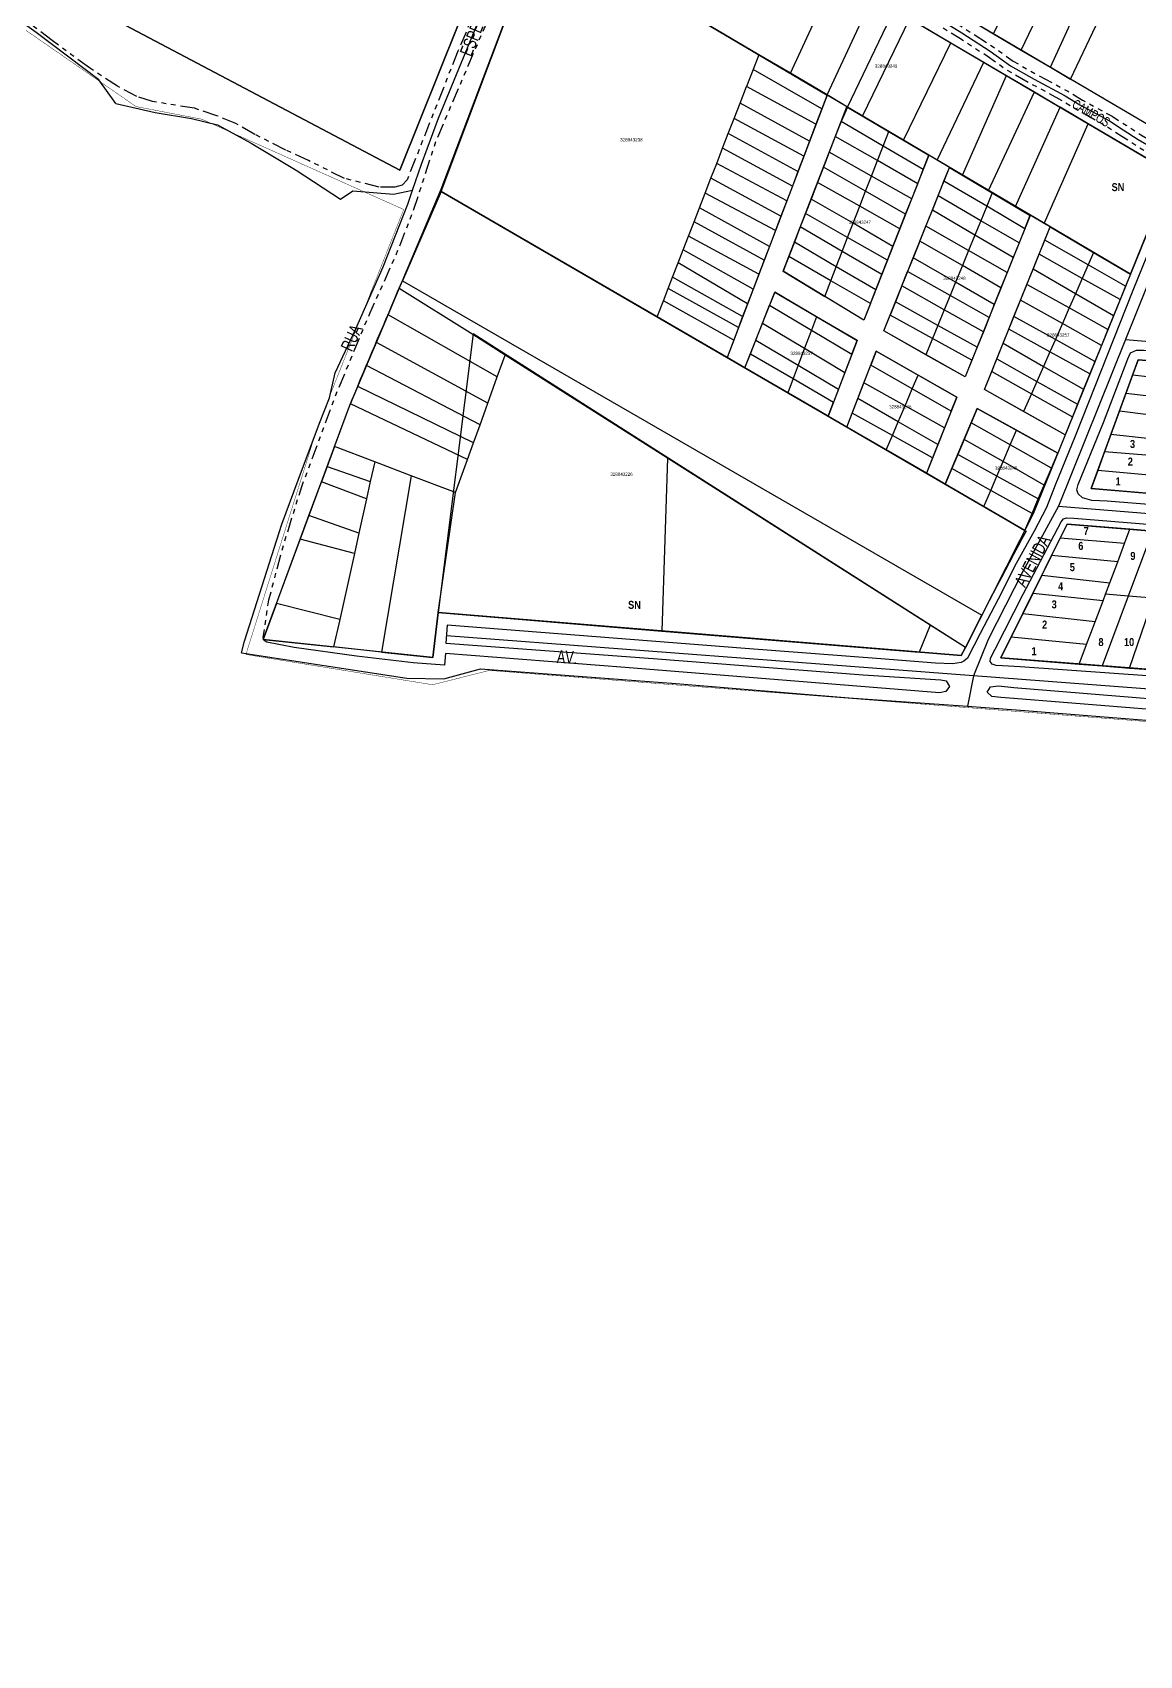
# Model space of a CAD drawing. Extents: x 205316 to 208372, y 4848714 to 4853250.
# Drawn here: x 206349 to 206695, y 4849703 to 4850210 of the extents above; entities that cross this region are included whole.
import ezdxf
from ezdxf.enums import TextEntityAlignment as Align

# ---------------------------------------------------------------- set-up
doc = ezdxf.new("R2010")
doc.units = 0
doc.header["$LTSCALE"] = 1.5
doc.header["$MEASUREMENT"] = 0
doc.linetypes.add('TRACO_25', pattern=[8, 3, -1, 1, -1, 1, -1])
for name, color, linetype in [('CD-MALHA-LOTES', 40, 'CONTINUOUS'), ('CD_TXT_QUADRA', 7, 'CONTINUOUS'), ('LM-LIM-SETOR-FISCAL', 7, 'CONTINUOUS'), ('RU-QUADRAS', 6, 'CONTINUOUS'), ('SV-EIXO-RUA-N-PAV', 6, 'CONTINUOUS'), ('SV-EIXO-RUA-PAV', 20, 'CONTINUOUS'), ('SV-RUA-NAO-PAV-S-GUIA-C-GUIA', 7, 'CONTINUOUS'), ('SV-RUA-PAVIM-S-GUIA-C-GUIA', 7, 'CONTINUOUS'), ('SV-TXT-RUA-N-PAV-S-GUIA-C-GUIA', 7, 'CONTINUOUS'), ('SV-TXT-RUA-PAV-S-GUIA-C-GUIA', 7, 'CONTINUOUS'), ('Th_NmrPort', 7, 'CONTINUOUS')]:
    doc.layers.add(name, color=color, linetype=linetype)
doc.styles.add('ARIAL', font='arial.ttf')
doc.styles.add('ROMANS', font='arial.ttf', dxfattribs={"height": 0.2})
doc.styles.get("Standard").update_dxf_attribs({"font": 'swisscbo.ttf'})
doc.linetypes.add('Limite', pattern='A,20,-3,[130,ltypeshp.shx,S=6.35,R=0,X=0,Y=0],-3,20', length=46)

msp = doc.modelspace()

# ---------------------------------------------------------------- linework, layer by layer
at = {"layer": 'CD-MALHA-LOTES', "linetype": 'Continuous'}
for p, q in [((206477.12, 4850161.44), (206515.93, 4850263.85)), ((206448.48, 4850093.62), (206477.12, 4850161.44)), ((206702.5, 4850159.75), (206662.07, 4850059.97)), ((206487.18, 4850116.23), (206476.22, 4850029.16)), ((206640.88, 4850018.22), (206487.18, 4850116.23)), ((206694.81, 4850108.08), (206693.07, 4850103.3)), ((206720.24, 4850106.2), (206694.81, 4850108.08)), ((206693.07, 4850103.3), (206690.98, 4850097.57)), ((206718.45, 4850100.6), (206693.07, 4850103.3)), ((206690.98, 4850097.57), (206689.01, 4850092.16)), ((206716.55, 4850094.65), (206690.98, 4850097.57)), ((206421.53, 4850020.75), (206448.48, 4850093.62)), ((206689.01, 4850092.16), (206686.34, 4850084.83)), ((206689.01, 4850092.16), (206714.73, 4850088.95)), ((206686.34, 4850084.83), (206684.36, 4850079.41)), ((206712.5, 4850081.98), (206686.34, 4850084.83)), ((206684.36, 4850079.41), (206682.24, 4850073.57)), ((206711, 4850077.28), (206684.36, 4850079.41)), ((206682.24, 4850073.57), (206680.18, 4850067.93)), ((206709.03, 4850071.1), (206682.24, 4850073.57)), ((206680.18, 4850067.93), (206707.28, 4850065.62)), ((206662.07, 4850059.97), (206640.88, 4850018.22)), ((206672.71, 4850056.78), (206670.52, 4850052.38)), ((206692.28, 4850055.18), (206672.71, 4850056.78)), ((206690.59, 4850050.7), (206692.28, 4850055.18)), ((206699.27, 4850054.61), (206692.28, 4850055.18)), ((206670.52, 4850052.38), (206667.82, 4850046.97)), ((206690.59, 4850050.7), (206670.52, 4850052.38)), ((206688.46, 4850045.03), (206690.59, 4850050.7)), ((206699.27, 4850054.61), (206691.73, 4850034.32)), ((206667.82, 4850046.97), (206664.78, 4850040.86)), ((206688.46, 4850045.03), (206667.82, 4850046.97)), ((206685.98, 4850038.43), (206688.46, 4850045.03)), ((206664.78, 4850040.86), (206661.96, 4850035.18)), ((206664.78, 4850040.86), (206685.98, 4850038.43)), ((206661.96, 4850035.18), (206658.79, 4850028.82)), ((206683.89, 4850032.87), (206661.96, 4850035.18)), ((206683.89, 4850032.87), (206684.66, 4850034.91)), ((206684.66, 4850034.91), (206685.98, 4850038.43)), ((206691.73, 4850034.32), (206684.66, 4850034.91)), ((206681.4, 4850026.25), (206683.89, 4850032.87)), ((206691.73, 4850034.32), (206683.62, 4850012.51)), ((206699.68, 4850033.65), (206691.73, 4850034.32)), ((206692.19, 4850011.84), (206699.68, 4850033.65)), ((206476.22, 4850029.16), (206474.54, 4850015.15)), ((206476.22, 4850029.16), (206639.61, 4850015.71)), ((206658.79, 4850028.82), (206655.15, 4850021.51)), ((206681.4, 4850026.25), (206658.79, 4850028.82)), ((206678.75, 4850019.2), (206681.4, 4850026.25)), ((206474.54, 4850015.15), (206421.53, 4850020.75)), ((206655.15, 4850021.51), (206651.9, 4850014.98)), ((206678.75, 4850019.2), (206655.15, 4850021.51)), ((206639.61, 4850015.71), (206640.88, 4850018.22)), ((206651.9, 4850014.98), (206676.45, 4850013.07)), ((206676.45, 4850013.07), (206678.75, 4850019.2)), ((206676.45, 4850013.07), (206683.62, 4850012.51)), ((206683.62, 4850012.51), (206692.19, 4850011.84)), ((206692.19, 4850011.84), (206699.77, 4850011.25))]:
    msp.add_line(p, q, dxfattribs=at)
at = {"layer": 'CD-MALHA-LOTES'}
for points in [[(206261.47, 4850273.45), (206281.48, 4850263.88), (206464.23, 4850167.39), (206494.55, 4850242.96)], [(206477.13, 4850160.76), (206508.3, 4850243.71)], [(206576.4, 4850203.46), (206508.3, 4850243.71)], [(206649.71, 4850210.01), (206665.26, 4850242.48)], [(206658.35, 4850204.91), (206674.05, 4850237.77)], [(206667.47, 4850199.54), (206682.81, 4850233.08)], [(206586.23, 4850197.66), (206600.45, 4850228.41)], [(206673.7, 4850195.87), (206689.66, 4850229.42)], [(206597.68, 4850190.89), (206611.92, 4850221.64)], [(206604.01, 4850187.12), (206618.7, 4850217.64)], [(206608.76, 4850184.31), (206623.57, 4850214.77)], [(206623.57, 4850214.77), (206636.37, 4850207.22)], [(206640.78, 4850215.27), (206649.71, 4850210.01)], [(206649.71, 4850210.01), (206658.35, 4850204.91)], [(206722.96, 4850211.59), (206708.6, 4850175.31), (206673.7, 4850195.87)], [(206576.4, 4850203.46), (206574.61, 4850198.84)], [(206586.23, 4850197.66), (206576.4, 4850203.46)], [(206621.56, 4850176.74), (206636.37, 4850207.22)], [(206636.37, 4850207.22), (206646.69, 4850201.13)], [(206658.35, 4850204.91), (206667.47, 4850199.54)], [(206574.61, 4850198.84), (206572.55, 4850193.55)], [(206596.03, 4850186.56), (206574.61, 4850198.84)], [(206597.68, 4850190.89), (206586.23, 4850197.66)], [(206632.08, 4850170.52), (206646.69, 4850201.13)], [(206646.69, 4850201.13), (206653.76, 4850196.96)], [(206667.47, 4850199.54), (206673.7, 4850195.87)], [(206570.52, 4850188.32), (206572.55, 4850193.55)], [(206594.2, 4850181.75), (206572.55, 4850193.55)], [(206639.98, 4850165.85), (206653.76, 4850196.96)], [(206653.76, 4850196.96), (206662.43, 4850191.84)], [(206568.67, 4850183.56), (206570.52, 4850188.32)], [(206592.17, 4850176.42), (206570.52, 4850188.32)], [(206597.68, 4850190.89), (206596.03, 4850186.56)], [(206604.01, 4850187.12), (206597.68, 4850190.89)], [(206604.01, 4850187.12), (206602.04, 4850182.55)], [(206608.76, 4850184.31), (206604.01, 4850187.12)], [(206648.15, 4850161.02), (206662.43, 4850191.84)], [(206656.52, 4850156.07), (206670.47, 4850187.1)], [(206662.43, 4850191.84), (206670.47, 4850187.1)], [(206679.28, 4850181.9), (206670.47, 4850187.1)], [(206566.83, 4850178.82), (206568.67, 4850183.56)], [(206590.39, 4850171.74), (206568.67, 4850183.56)], [(206596.03, 4850186.56), (206594.2, 4850181.75)], [(206602.04, 4850182.55), (206600.24, 4850177.88)], [(206615.16, 4850174.92), (206602.04, 4850182.55)], [(206616.93, 4850179.48), (206608.76, 4850184.31)], [(206565.04, 4850174.21), (206566.83, 4850178.82)], [(206588.57, 4850166.98), (206566.83, 4850178.82)], [(206594.2, 4850181.75), (206592.17, 4850176.42)], [(206600.24, 4850177.88), (206598.35, 4850173.01)], [(206613.39, 4850170.36), (206600.24, 4850177.88)], [(206615.16, 4850174.92), (206616.93, 4850179.48)], [(206621.56, 4850176.74), (206616.93, 4850179.48)], [(206665.5, 4850150.76), (206679.28, 4850181.9)], [(206692.41, 4850134.85), (206705.21, 4850166.6), (206679.28, 4850181.9)], [(206563.21, 4850169.47), (206565.04, 4850174.21)], [(206586.83, 4850162.41), (206565.04, 4850174.21)], [(206592.17, 4850176.42), (206590.39, 4850171.74)], [(206598.35, 4850173.01), (206596.55, 4850168.37)], [(206611.53, 4850165.56), (206598.35, 4850173.01)], [(206613.39, 4850170.36), (206615.16, 4850174.92)], [(206627.74, 4850167.6), (206615.16, 4850174.92)], [(206629.5, 4850172.05), (206621.56, 4850176.74)], [(206627.74, 4850167.6), (206629.5, 4850172.05)], [(206632.08, 4850170.52), (206629.5, 4850172.05)], [(206561.41, 4850164.85), (206563.21, 4850169.47)], [(206585.07, 4850157.79), (206563.21, 4850169.47)], [(206588.57, 4850166.98), (206586.83, 4850162.41)], [(206590.39, 4850171.74), (206588.57, 4850166.98)], [(206596.55, 4850168.37), (206594.7, 4850163.58)], [(206609.69, 4850160.8), (206596.55, 4850168.37)], [(206611.53, 4850165.56), (206613.39, 4850170.36)], [(206625.99, 4850163.16), (206613.39, 4850170.36)], [(206625.99, 4850163.16), (206627.74, 4850167.6)], [(206635.92, 4850168.25), (206632.08, 4850170.52)], [(206634.18, 4850163.93), (206635.92, 4850168.25)], [(206639.98, 4850165.85), (206635.92, 4850168.25)], [(206559.59, 4850160.16), (206561.41, 4850164.85)], [(206583.26, 4850153.03), (206561.41, 4850164.85)], [(206586.83, 4850162.41), (206585.07, 4850157.79)], [(206594.7, 4850163.58), (206592.68, 4850158.36)], [(206607.88, 4850156.14), (206594.7, 4850163.58)], [(206609.69, 4850160.8), (206611.53, 4850165.56)], [(206624.12, 4850158.44), (206611.53, 4850165.56)], [(206624.12, 4850158.44), (206625.99, 4850163.16)], [(206632.36, 4850159.37), (206634.18, 4850163.93)], [(206647.54, 4850156.09), (206634.18, 4850163.93)], [(206648.15, 4850161.02), (206639.98, 4850165.85)], [(206477.13, 4850160.76), (206465.05, 4850132.85)], [(206544.61, 4850121.55), (206477.13, 4850160.76)], [(206557.82, 4850155.6), (206559.59, 4850160.16)], [(206581.57, 4850148.59), (206559.59, 4850160.16)], [(206585.07, 4850157.79), (206583.26, 4850153.03)], [(206592.68, 4850158.36), (206590.95, 4850153.88)], [(206605.8, 4850150.78), (206592.68, 4850158.36)], [(206607.88, 4850156.14), (206609.69, 4850160.8)], [(206622.2, 4850153.59), (206609.69, 4850160.8)], [(206622.2, 4850153.59), (206624.12, 4850158.44)], [(206630.56, 4850154.89), (206632.36, 4850159.37)], [(206645.7, 4850151.61), (206632.36, 4850159.37)], [(206649.29, 4850160.34), (206647.54, 4850156.09)], [(206649.29, 4850160.34), (206648.15, 4850161.02)], [(206656.52, 4850156.07), (206649.29, 4850160.34)], [(206556.13, 4850151.23), (206557.82, 4850155.6)], [(206579.67, 4850143.59), (206557.82, 4850155.6)], [(206583.26, 4850153.03), (206581.57, 4850148.59)], [(206590.95, 4850153.88), (206589.3, 4850149.64)], [(206604.09, 4850146.37), (206590.95, 4850153.88)], [(206605.8, 4850150.78), (206607.88, 4850156.14)], [(206620.42, 4850149.06), (206607.88, 4850156.14)], [(206620.42, 4850149.06), (206622.2, 4850153.59)], [(206628.53, 4850149.85), (206630.56, 4850154.89)], [(206643.85, 4850147.09), (206630.56, 4850154.89)], [(206645.7, 4850151.61), (206643.85, 4850147.09)], [(206647.54, 4850156.09), (206645.7, 4850151.61)], [(206657.65, 4850144.66), (206645.7, 4850151.61)], [(206659.43, 4850149.1), (206647.54, 4850156.09)], [(206661.14, 4850153.34), (206656.52, 4850156.07)], [(206659.43, 4850149.1), (206661.14, 4850153.34)], [(206665.5, 4850150.76), (206661.14, 4850153.34)], [(206552.73, 4850142.48), (206554.38, 4850146.74)], [(206554.38, 4850146.74), (206556.13, 4850151.23)], [(206576.37, 4850134.94), (206554.38, 4850146.74)], [(206578.04, 4850139.31), (206556.13, 4850151.23)], [(206581.57, 4850148.59), (206579.67, 4850143.59)], [(206589.3, 4850149.64), (206587.46, 4850144.86)], [(206602.4, 4850141.99), (206589.3, 4850149.64)], [(206604.09, 4850146.37), (206605.8, 4850150.78)], [(206618.25, 4850143.58), (206605.8, 4850150.78)], [(206618.25, 4850143.58), (206620.42, 4850149.06)], [(206626.66, 4850145.19), (206628.53, 4850149.85)], [(206641.87, 4850142.27), (206628.53, 4850149.85)], [(206643.85, 4850147.09), (206641.87, 4850142.27)], [(206655.8, 4850140.07), (206643.85, 4850147.09)], [(206659.43, 4850149.1), (206657.65, 4850144.66)], [(206667.39, 4850149.64), (206665.5, 4850150.76)], [(206665.72, 4850145.53), (206667.39, 4850149.64)], [(206667.39, 4850149.64), (206680.93, 4850141.64)], [(206551.17, 4850138.46), (206552.73, 4850142.48)], [(206574.56, 4850130.18), (206552.73, 4850142.48)], [(206579.67, 4850143.59), (206578.04, 4850139.31)], [(206587.46, 4850144.86), (206585.72, 4850140.37)], [(206600.55, 4850137.23), (206587.46, 4850144.86)], [(206600.55, 4850137.23), (206602.4, 4850141.99)], [(206602.4, 4850141.99), (206604.09, 4850146.37)], [(206614.77, 4850134.76), (206602.4, 4850141.99)], [(206616.55, 4850139.26), (206604.09, 4850146.37)], [(206616.55, 4850139.26), (206618.25, 4850143.58)], [(206626.66, 4850145.19), (206624.58, 4850139.99)], [(206639.94, 4850137.56), (206626.66, 4850145.19)], [(206641.87, 4850142.27), (206639.94, 4850137.56)], [(206653.93, 4850135.42), (206641.87, 4850142.27)], [(206657.65, 4850144.66), (206655.8, 4850140.07)], [(206663.93, 4850141.12), (206665.72, 4850145.53)], [(206679.25, 4850137.82), (206665.72, 4850145.53)], [(206680.93, 4850141.64), (206679.25, 4850137.82)], [(206680.93, 4850141.64), (206692.41, 4850134.85)], [(206549.44, 4850134.01), (206551.17, 4850138.46)], [(206572.82, 4850125.6), (206551.17, 4850138.46)], [(206578.04, 4850139.31), (206576.37, 4850134.94)], [(206585.72, 4850140.37), (206583.97, 4850135.85), (206596.95, 4850127.94)], [(206598.85, 4850132.84), (206585.72, 4850140.37)], [(206598.85, 4850132.84), (206600.55, 4850137.23)], [(206612.9, 4850130.02), (206600.55, 4850137.23)], [(206614.77, 4850134.76), (206616.55, 4850139.26)], [(206624.58, 4850139.99), (206622.85, 4850135.7)], [(206637.81, 4850132.36), (206624.58, 4850139.99)], [(206639.94, 4850137.56), (206637.81, 4850132.36)], [(206652, 4850130.63), (206639.94, 4850137.56)], [(206655.8, 4850140.07), (206653.93, 4850135.42)], [(206660.12, 4850131.71), (206662.03, 4850136.42)], [(206662.03, 4850136.42), (206663.93, 4850141.12)], [(206675.26, 4850128.75), (206662.03, 4850136.42)], [(206677.38, 4850133.57), (206663.93, 4850141.12)], [(206679.25, 4850137.82), (206677.38, 4850133.57)], [(206690.92, 4850131.18), (206679.25, 4850137.82)], [(206464, 4850130.37), (206465.05, 4850132.85)], [(206465.05, 4850132.85), (206646.02, 4850028.34)], [(206548.06, 4850130.45), (206549.44, 4850134.01)], [(206571.31, 4850121.64), (206549.44, 4850134.01)], [(206576.37, 4850134.94), (206574.56, 4850130.18)], [(206596.95, 4850127.94), (206598.85, 4850132.84)], [(206611.21, 4850125.76), (206598.85, 4850132.84)], [(206612.9, 4850130.02), (206614.77, 4850134.76)], [(206621.06, 4850131.23), (206619.07, 4850126.26)], [(206621.06, 4850131.23), (206622.85, 4850135.7)], [(206634.29, 4850123.79), (206621.06, 4850131.23)], [(206636.1, 4850128.21), (206622.85, 4850135.7)], [(206637.81, 4850132.36), (206636.1, 4850128.21)], [(206649.89, 4850125.39), (206637.81, 4850132.36)], [(206653.93, 4850135.42), (206652, 4850130.63)], [(206658.13, 4850126.81), (206660.12, 4850131.71)], [(206673.33, 4850124.36), (206660.12, 4850131.71)], [(206677.38, 4850133.57), (206675.26, 4850128.75)], [(206689.19, 4850126.94), (206677.38, 4850133.57)], [(206692.41, 4850134.85), (206690.92, 4850131.18)], [(206460.56, 4850122.22), (206464, 4850130.37)], [(206497.12, 4850109.58), (206487.02, 4850116), (206464, 4850130.37)], [(206544.61, 4850121.55), (206546.56, 4850126.58)], [(206546.56, 4850126.58), (206548.06, 4850130.45)], [(206568.52, 4850114.32), (206546.56, 4850126.58)], [(206570.02, 4850118.25), (206548.06, 4850130.45)], [(206574.56, 4850130.18), (206572.82, 4850125.6)], [(206594.41, 4850121.59), (206581.34, 4850129.24), (206579.73, 4850125.16)], [(206611.21, 4850125.76), (206609.14, 4850120.52), (206596.95, 4850127.94)], [(206611.21, 4850125.76), (206612.9, 4850130.02)], [(206619.07, 4850126.26), (206617.4, 4850122.1)], [(206632.28, 4850118.89), (206619.07, 4850126.26)], [(206636.1, 4850128.21), (206634.29, 4850123.79)], [(206648.26, 4850121.33), (206636.1, 4850128.21)], [(206652, 4850130.63), (206649.89, 4850125.39)], [(206656.04, 4850121.64), (206658.13, 4850126.81)], [(206671.18, 4850119.48), (206658.13, 4850126.81)], [(206675.26, 4850128.75), (206673.33, 4850124.36)], [(206687.13, 4850121.88), (206675.26, 4850128.75)], [(206689.19, 4850126.94), (206687.13, 4850121.88)], [(206690.92, 4850131.18), (206689.19, 4850126.94)], [(206456.91, 4850113.58), (206460.56, 4850122.22)], [(206494.68, 4850102.79), (206460.56, 4850122.22)], [(206566.44, 4850108.86), (206544.61, 4850121.55)], [(206571.31, 4850121.64), (206570.02, 4850118.25)], [(206572.82, 4850125.6), (206571.31, 4850121.64)], [(206577.54, 4850119.6), (206579.73, 4850125.16)], [(206579.73, 4850125.16), (206592.8, 4850117.36)], [(206594.41, 4850121.59), (206592.8, 4850117.36)], [(206605.39, 4850109.86), (206607.04, 4850114.21), (206594.41, 4850121.59)], [(206628.52, 4850109.74), (206615.42, 4850117.17), (206617.4, 4850122.1)], [(206630.61, 4850114.82), (206617.4, 4850122.1)], [(206634.29, 4850123.79), (206632.28, 4850118.89)], [(206646.49, 4850116.92), (206634.29, 4850123.79)], [(206648.26, 4850121.33), (206646.49, 4850116.92)], [(206649.89, 4850125.39), (206648.26, 4850121.33)], [(206654.42, 4850117.67), (206656.04, 4850121.64)], [(206668.98, 4850114.49), (206656.04, 4850121.64)], [(206673.33, 4850124.36), (206671.18, 4850119.48)], [(206685.41, 4850117.65), (206673.33, 4850124.36)], [(206687.13, 4850121.88), (206685.41, 4850117.65)], [(206570.02, 4850118.25), (206568.52, 4850114.32)], [(206575.44, 4850114.24), (206577.54, 4850119.6)], [(206577.54, 4850119.6), (206590.68, 4850111.74)], [(206592.8, 4850117.36), (206590.68, 4850111.74)], [(206592.8, 4850117.36), (206605.39, 4850109.86)], [(206632.28, 4850118.89), (206630.61, 4850114.82)], [(206644.53, 4850112.06), (206632.28, 4850118.89)], [(206646.49, 4850116.92), (206644.53, 4850112.06)], [(206652.66, 4850113.32), (206654.42, 4850117.67)], [(206667.28, 4850110.62), (206654.42, 4850117.67)], [(206671.18, 4850119.48), (206668.98, 4850114.49)], [(206683.38, 4850112.63), (206671.18, 4850119.48)], [(206685.41, 4850117.65), (206683.38, 4850112.63)], [(206453.85, 4850106.33), (206456.91, 4850113.58)], [(206491.74, 4850094.62), (206456.91, 4850113.58)], [(206568.52, 4850114.32), (206566.44, 4850108.86)], [(206573.77, 4850110), (206575.44, 4850114.24)], [(206575.44, 4850114.24), (206588.66, 4850106.42)], [(206590.68, 4850111.74), (206588.66, 4850106.42)], [(206590.68, 4850111.74), (206603.25, 4850104.21)], [(206630.61, 4850114.82), (206628.52, 4850109.74)], [(206642.91, 4850108.03), (206630.61, 4850114.82)], [(206644.53, 4850112.06), (206642.91, 4850108.03)], [(206650.68, 4850108.43), (206652.66, 4850113.32)], [(206652.66, 4850113.32), (206665.28, 4850106.09)], [(206668.98, 4850114.49), (206667.28, 4850110.62)], [(206681.35, 4850107.65), (206668.98, 4850114.49)], [(206683.38, 4850112.63), (206681.35, 4850107.65)], [(206451.09, 4850099.8), (206453.85, 4850106.33)], [(206489.3, 4850087.85), (206453.85, 4850106.33)], [(206494.68, 4850102.79), (206497.12, 4850109.58)], [(206547.81, 4850077.36), (206497.12, 4850109.58)], [(206572.04, 4850105.61), (206566.44, 4850108.86)], [(206572.04, 4850105.61), (206573.77, 4850110)], [(206573.77, 4850110), (206587.08, 4850102.25)], [(206588.66, 4850106.42), (206587.08, 4850102.25)], [(206588.66, 4850106.42), (206601.26, 4850098.97)], [(206605.39, 4850109.86), (206603.25, 4850104.21)], [(206609.18, 4850100.92), (206611.32, 4850106.42)], [(206626.12, 4850103.39), (206613.05, 4850110.89), (206611.32, 4850106.42)], [(206624.27, 4850099.04), (206611.32, 4850106.42)], [(206642.91, 4850108.03), (206640.79, 4850102.77), (206628.52, 4850109.74)], [(206649.09, 4850104.51), (206650.68, 4850108.43)], [(206650.68, 4850108.43), (206663.22, 4850101.4)], [(206665.28, 4850106.09), (206663.22, 4850101.4)], [(206667.28, 4850110.62), (206665.28, 4850106.09)], [(206665.28, 4850106.09), (206677.8, 4850098.92)], [(206679.78, 4850103.78), (206667.28, 4850110.62)], [(206681.35, 4850107.65), (206679.78, 4850103.78)], [(206491.74, 4850094.62), (206494.68, 4850102.79)], [(206585.42, 4850097.84), (206572.04, 4850105.61)], [(206587.08, 4850102.25), (206585.42, 4850097.84)], [(206587.08, 4850102.25), (206599.72, 4850094.9)], [(206603.25, 4850104.21), (206601.26, 4850098.97)], [(206607.31, 4850096.08), (206609.18, 4850100.92)], [(206622.02, 4850093.75), (206609.18, 4850100.92)], [(206624.27, 4850099.04), (206626.12, 4850103.39)], [(206636.48, 4850092.07), (206638.24, 4850096.44), (206626.12, 4850103.39)], [(206659.07, 4850091.96), (206646.82, 4850098.9), (206649.09, 4850104.51)], [(206649.09, 4850104.51), (206661.51, 4850097.52)], [(206663.22, 4850101.4), (206661.51, 4850097.52)], [(206663.22, 4850101.4), (206675.91, 4850094.27)], [(206679.78, 4850103.78), (206677.8, 4850098.92)], [(206448.79, 4850094.35), (206451.09, 4850099.8)], [(206487.26, 4850082.16), (206451.09, 4850099.8)], [(206603.83, 4850087.14), (206585.42, 4850097.84)], [(206585.42, 4850097.84), (206598.05, 4850090.51), (206599.72, 4850094.9)], [(206601.26, 4850098.97), (206599.72, 4850094.9)], [(206605.52, 4850091.47), (206607.31, 4850096.08)], [(206619.92, 4850088.81), (206607.31, 4850096.08)], [(206622.02, 4850093.75), (206624.27, 4850099.04)], [(206636.48, 4850092.07), (206624.27, 4850099.04)], [(206661.51, 4850097.52), (206659.07, 4850091.96)], [(206661.51, 4850097.52), (206674.3, 4850090.32)], [(206677.8, 4850098.92), (206675.91, 4850094.27)], [(206443.83, 4850081.04), (206448.48, 4850093.62), (206448.79, 4850094.35)], [(206485.4, 4850077.01), (206448.79, 4850094.35)], [(206489.3, 4850087.85), (206491.74, 4850094.62)], [(206603.83, 4850087.14), (206605.52, 4850091.47)], [(206618.08, 4850084.5), (206605.52, 4850091.47)], [(206619.92, 4850088.81), (206622.02, 4850093.75)], [(206634.38, 4850086.84), (206622.02, 4850093.75)], [(206636.48, 4850092.07), (206634.38, 4850086.84)], [(206656.85, 4850086.12), (206644.6, 4850092.96), (206642.72, 4850088.49)], [(206674.3, 4850090.32), (206672, 4850084.65), (206659.07, 4850091.96)], [(206675.91, 4850094.27), (206674.3, 4850090.32)], [(206487.26, 4850082.16), (206489.3, 4850087.85)], [(206616.16, 4850079.98), (206603.83, 4850087.14)], [(206618.08, 4850084.5), (206619.92, 4850088.81)], [(206632.3, 4850081.66), (206619.92, 4850088.81)], [(206634.38, 4850086.84), (206632.3, 4850081.66)], [(206642.72, 4850088.49), (206640.52, 4850083.27)], [(206654.91, 4850081.57), (206642.72, 4850088.49)], [(206654.91, 4850081.57), (206656.85, 4850086.12)], [(206667.76, 4850074.27), (206669.75, 4850078.92), (206656.85, 4850086.12)], [(206443.83, 4850081.04), (206441.54, 4850074.85)], [(206456.39, 4850076.26), (206443.83, 4850081.04)], [(206485.4, 4850077.01), (206487.26, 4850082.16)], [(206616.16, 4850079.98), (206618.08, 4850084.5)], [(206630.65, 4850077.53), (206618.08, 4850084.5)], [(206632.3, 4850081.66), (206630.65, 4850077.53)], [(206640.52, 4850083.27), (206638.52, 4850078.53)], [(206652.67, 4850076.34), (206640.52, 4850083.27)], [(206652.67, 4850076.34), (206654.91, 4850081.57)], [(206667.76, 4850074.27), (206654.91, 4850081.57)], [(206456.39, 4850076.26), (206455.02, 4850070.1)], [(206467.8, 4850071.92), (206456.39, 4850076.26)], [(206481.67, 4850066.64), (206485.4, 4850077.01)], [(206547.81, 4850077.36), (206546.03, 4850023.41)], [(206629.89, 4850025.21), (206547.81, 4850077.36)], [(206628.7, 4850072.69), (206616.16, 4850079.98)], [(206630.65, 4850077.53), (206628.7, 4850072.69)], [(206638.52, 4850078.53), (206636.67, 4850074.14)], [(206650.72, 4850071.8), (206638.52, 4850078.53)], [(206650.72, 4850071.8), (206652.67, 4850076.34)], [(206665.51, 4850069), (206652.67, 4850076.34)], [(206441.54, 4850074.85), (206439.74, 4850069.99)], [(206441.54, 4850074.85), (206455.02, 4850070.1)], [(206467.8, 4850071.92), (206458.48, 4850016.85)], [(206481.67, 4850066.64), (206467.8, 4850071.92)], [(206634.61, 4850069.25), (206628.7, 4850072.69)], [(206636.67, 4850074.14), (206634.61, 4850069.25)], [(206648.82, 4850067.35), (206636.67, 4850074.14)], [(206648.82, 4850067.35), (206650.72, 4850071.8)], [(206663.66, 4850064.66), (206650.72, 4850071.8)], [(206665.51, 4850069), (206667.76, 4850074.27)], [(206435.85, 4850059.47), (206439.74, 4850069.99)], [(206453.83, 4850064.73), (206439.74, 4850069.99)], [(206455.02, 4850070.1), (206453.83, 4850064.73)], [(206476.22, 4850029.16), (206481.67, 4850066.64)], [(206634.61, 4850069.25), (206646.64, 4850062.26)], [(206646.64, 4850062.26), (206648.82, 4850067.35)], [(206661.73, 4850060.15), (206648.82, 4850067.35)], [(206663.66, 4850064.66), (206665.51, 4850069)], [(206453.83, 4850064.73), (206451.45, 4850054.01)], [(206646.64, 4850062.26), (206659.45, 4850054.82)], [(206661.73, 4850060.15), (206663.66, 4850064.66)], [(206433.13, 4850052.12), (206435.85, 4850059.47)], [(206451.45, 4850054.01), (206435.85, 4850059.47)], [(206659.45, 4850054.82), (206661.73, 4850060.15)], [(206425.7, 4850032.03), (206433.13, 4850052.12)], [(206450.03, 4850047.6), (206433.13, 4850052.12)], [(206451.45, 4850054.01), (206450.03, 4850047.6)], [(206659.45, 4850054.82), (206646.02, 4850028.34)], [(206450.03, 4850047.6), (206445.47, 4850027.05)], [(206425.7, 4850032.03), (206421.53, 4850020.75), (206443.55, 4850018.42)], [(206445.47, 4850027.05), (206425.7, 4850032.03)], [(206445.47, 4850027.05), (206443.55, 4850018.42)], [(206458.48, 4850016.85), (206474.54, 4850015.15), (206476.22, 4850029.16)], [(206476.22, 4850029.16), (206546.03, 4850023.41)], [(206629.89, 4850025.21), (206626.44, 4850016.79)], [(206640.88, 4850018.22), (206629.89, 4850025.21)], [(206640.88, 4850018.22), (206646.02, 4850028.34)], [(206546.03, 4850023.41), (206626.44, 4850016.79)], [(206458.48, 4850016.85), (206443.55, 4850018.42)], [(206640.88, 4850018.22), (206639.61, 4850015.71), (206626.44, 4850016.79)]]:
    msp.add_lwpolyline(points, dxfattribs=at)
at = {"layer": 'LM-LIM-SETOR-FISCAL', "linetype": 'Limite', "ltscale": 0.1, "const_width": 0.13, "flags": 128}
msp.add_lwpolyline([(207021.68, 4851415.47), (207043.45, 4851405.34), (207056.69, 4851396.79), (207066.97, 4851389.51), (207076.85, 4851382.57), (207094.19, 4851367.16), (207111.92, 4851349.04), (207137.62, 4851319.1), (207143.1, 4851313.28), (207157.25, 4851297.67), (207179.66, 4851272.35), (207212.37, 4851234.89), (207238.06, 4851206.02), (207253.49, 4851187.92), (207273.43, 4851163.63), (207284.94, 4851148.07), (207293.96, 4851135.89), (207311.93, 4851112.49), (207337.06, 4851072.12), (207347.32, 4851056.34), (207360.35, 4851036.08), (207365.19, 4851028.69), (207385.18, 4850998.1), (207399.65, 4850974.87), (207412.28, 4850954.54), (207439.21, 4850911.8), (207446.99, 4850899.53), (207455.59, 4850885.98), (207473.05, 4850858.84), (207486.05, 4850838.58), (207490.56, 4850831.8), (207526.44, 4850773.29), (207555.31, 4850724.8), (207578.38, 4850685.38), (207592.12, 4850660.09), (207604.67, 4850635.92), (207614.1, 4850617.58), (207622.25, 4850602.5), (207642.83, 4850564.46), (207666.03, 4850518.62), (207673.67, 4850503.6), (207676.98, 4850495.57), (207692.21, 4850467.22), (207727.63, 4850397.08), (207738.85, 4850376.31), (207759.68, 4850337.26), (207765.54, 4850326.04), (207775.63, 4850306.02), (207786.18, 4850286.35), (207792.55, 4850273.61), (207797.89, 4850263.92), (207815.04, 4850231.27), (207833.05, 4850197.75), (207837.49, 4850189.49), (207843.1, 4850178.25), (207852.67, 4850160.66), (207865.65, 4850136.92), (207895.56, 4850081.74), (207913.06, 4850049.55), (207920.81, 4850036.7), (207924.96, 4850029.49), (207928.67, 4850023.04), (207944.68, 4849997.28), (207949.38, 4849989.27), (207955.86, 4849978.89), (207989.63, 4849922.09), (208021.59, 4849858.31), (208039.3, 4849825.19), (208050.27, 4849806.04), (208063.43, 4849780.62), (208069.87, 4849768.66), (208079.08, 4849754.42), (208084.65, 4849743.63), (208092.91, 4849727.46), (208100.67, 4849714.29), (208107.46, 4849701.58), (208114.74, 4849688.43), (208114.78, 4849688.35), (208114.86, 4849688.17), (208150.73, 4849616.06), (208187.92, 4849541.22), (208249.9, 4849424.19), (208300.63, 4849327.9), (208301.3, 4849326.63), (208330.19, 4849271.2), (208367.01, 4849211.9), (208349.86, 4849193.3), (208335.74, 4849174.95), (208327.89, 4849167.36), (208314.36, 4849149.75), (208299.16, 4849131.8), (208291.24, 4849122.44), (208282.06, 4849112.13), (208264.95, 4849090.56), (208250.83, 4849074.09), (208221.58, 4849039.46), (208207.85, 4849021.47), (208194.01, 4849003.09), (208183.89, 4848990.29), (208163.14, 4848966.59), (208139.11, 4848938.69), (208114.75, 4848908.34), (208092.97, 4848883.15), (208089.08, 4848877.86), (208082.48, 4848868.63), (208062.6, 4848842.56), (208055.4, 4848834.16), (208029.39, 4848802.29), (208002.88, 4848772.47), (207987.06, 4848754.07), (207971.45, 4848736.35), (207951.29, 4848714.3), (207938.98, 4848722.35), (207935.19, 4848724.84), (207927.76, 4848740.69), (207925.43, 4848746.58), (207910.93, 4848782.03), (207901.5, 4848803.37), (207897.96, 4848811.56), (207889.76, 4848830.42), (207882.92, 4848845.94), (207879.69, 4848853.91), (207871.77, 4848863.82), (207869.94, 4848867.11), (207866.81, 4848872.74), (207858.75, 4848886.94), (207856.41, 4848891.07), (207842.53, 4848910.15), (207825.03, 4848930.31), (207802.2, 4848960.18), (207795.96, 4848968.62), (207792.78, 4848975.77), (207791.99, 4848977.54), (207775.14, 4849006.28), (207757.22, 4849040.43), (207747.93, 4849059.71), (207739.33, 4849078.11), (207736.66, 4849084.67), (207725.65, 4849112.01), (207712.86, 4849133.84), (207705.61, 4849141.39), (207693.22, 4849158.83), (207658.02, 4849201.49), (207643.22, 4849219.05), (207628.15, 4849239.89), (207583.74, 4849297.42), (207577.23, 4849307.07), (207560.95, 4849335.89), (207540.69, 4849361.49), (207529.48, 4849377.88), (207524.83, 4849382.69), (207520.93, 4849386.71), (207512.94, 4849401.39), (207489.49, 4849426.56), (207461.51, 4849464.09), (207445.75, 4849483.09), (207417.58, 4849518.68), (207409.91, 4849527.9), (207402.02, 4849538.56), (207394.56, 4849549.23), (207375.36, 4849576.96), (207365.17, 4849591.27), (207339.6, 4849627.48), (207325.58, 4849647.34), (207307.69, 4849672.68), (207298.76, 4849680.12), (207277.63, 4849691.43), (207257.69, 4849697.98), (207238.05, 4849700.95), (207217.82, 4849703), (207206.03, 4849702.71), (207187.69, 4849706.67), (207136.42, 4849713.49), (207093.76, 4849719.89), (207070.29, 4849722.03), (207038.29, 4849725.23), (206981.38, 4849733.58), (206955.52, 4849737.17), (206761.86, 4849758.64), (206867.89, 4849970.66), (206819.81, 4849985.62), (206492.19, 4850011.1), (206474.48, 4850006.62), (206422.43, 4850015.06), (206416.16, 4850016.08), (206438.69, 4850087.64), (206465.45, 4850155.1), (206402.35, 4850183.32), (206381.84, 4850187.26), (206296.36, 4850246.47), (206256.21, 4850261.19), (205958.1, 4850305), (205458.47, 4851060.64), (205381.54, 4850978.24), (205358.28, 4850945.44), (205339.74, 4850916.46), (205327.72, 4850908.15), (205431.06, 4851590.05), (205574.72, 4852567.53), (205641.8, 4853028.16), (205641.8, 4853028.16), (205641.8, 4853028.16), (205641.8, 4853028.16), (205641.93, 4853028.94), (205641.93, 4853028.94), (205648.48, 4853073.83), (205694.02, 4853072.84), (205697.96, 4853072.98), (205708.12, 4853073.2), (205760.46, 4853075.4), (205791.35, 4853076.88), (205796.33, 4853076.78), (205864.61, 4853080.53), (205875.14, 4853081.42), (205954.27, 4853084.91), (205973.22, 4853086.23), (205987.11, 4853086.63), (206047.56, 4853092.24), (206088.22, 4853093.5), (206097.24, 4853093.29), (206115.25, 4853096.39), (206174.74, 4853099.25), (206241.73, 4853106.06), (206249.32, 4853067.81), (206250.76, 4853068.13), (206281.43, 4853073.09), (206306.59, 4853077.18), (206378.69, 4853082.54), (206403.59, 4853083.9), (206436.89, 4853085.62), (206526.63, 4853090.28), (206527.07, 4853088.1), (206560.2, 4853092.06), (206614.27, 4853094.76), (206665.78, 4853098.35), (206668.43, 4853097.71), (206672.42, 4853095.9), (206676.44, 4853090.31), (206713.2, 4853068.45), (206726.11, 4853063.48), (206768.83, 4853039.64), (206779.35, 4853035.22), (206783.97, 4853039.27), (206803.01, 4853045.24), (206811.52, 4853047.66), (206822.53, 4853050.63), (206828.46, 4853052.32), (206840.17, 4853055.43), (206847.8, 4853057.54), (206858.24, 4853060.22), (206872.64, 4853064.04), (206880.4, 4853065.73), (206891.38, 4853067.85), (206902.95, 4853070.8), (206915.12, 4853068.72), (206920.58, 4853068.19), (206924.61, 4853067.87), (206929.01, 4853068.36), (206932.61, 4853069.6), (206936.66, 4853071.45), (206943.28, 4853074.5), (206950.01, 4853078.17), (206955.6, 4853082.5), (206958.92, 4853089.46), (206962.59, 4853093.58), (206967.6, 4853097.61), (206977.81, 4853100.47), (206987.39, 4853105.57), (206993.74, 4853107.81), (206995.98, 4853101.99), (206998.25, 4853095.75), (207000.15, 4853089.03), (207001.71, 4853082.51), (207003.06, 4853076.97), (207004.98, 4853065.92), (207006.42, 4853057.28), (207007.25, 4853052.87), (207009.04, 4853041.02), (207018.95, 4853043.22), (207028.02, 4853045.07), (207041.5, 4853047.9), (207048.59, 4853049.32), (207057.57, 4853051.22), (207063.04, 4853052.2), (207071.92, 4853053.66), (207083.02, 4853055.24), (207109.77, 4853060.98), (207121.18, 4853063.43), (207134.62, 4853067.5), (207161.51, 4853073.61), (207175.42, 4853077.24), (207178.97, 4853078.21), (207181.54, 4853078.81), (207183.81, 4853079.34), (207188.75, 4853080.47), (207192.55, 4853081.52), (207201.06, 4853083.36), (207208.78, 4853084.88), (207218.42, 4853086.81), (207225.74, 4853087.76), (207232.02, 4853089.01), (207242.24, 4853089.87), (207250.59, 4853091.4), (207267.11, 4853095.09), (207278.14, 4853097.67), (207281.89, 4853098.7), (207283.75, 4853100.66), (207285.91, 4853101.58), (207290.13, 4853102.41), (207294.36, 4853102.41), (207297.24, 4853101.27), (207300.74, 4853099.94), (207303.18, 4853099.75), (207306.84, 4853102), (207313.42, 4853103), (207317.92, 4853104.36), (207319.42, 4853105.86), (207320.7, 4853109.57), (207328.77, 4853111.37), (207333.42, 4853111.36), (207344.5, 4853111.15), (207357.97, 4853112.75), (207369.1, 4853115.23), (207376.56, 4853116.38), (207381.3, 4853117.24), (207387.47, 4853118.39), (207392.49, 4853119.11), (207396.77, 4853120.95), (207415.73, 4853122.98), (207426.82, 4853124.81), (207434.67, 4853127.72), (207433.38, 4853135.75), (207483.24, 4853145.3), (207485.09, 4853140.95), (207489.44, 4853138.19), (207496.16, 4853134.1), (207501.03, 4853132.12), (207509.86, 4853132.26), (207517.37, 4853134.63), (207526.34, 4853135.42), (207534.9, 4853135.16), (207540.31, 4853134.1), (207549.66, 4853131.07), (207559.41, 4853125.53), (207563.63, 4853123.29), (207567.98, 4853122.5), (207579.64, 4853122.9), (207589.26, 4853124.48), (207599.15, 4853123.03), (207607.72, 4853121.45), (207616.55, 4853118.55), (207625.51, 4853116.05), (207633.48, 4853114.13), (207638.75, 4853112.42), (207645.47, 4853108.07), (207650.35, 4853101.35), (207651.8, 4853094.76), (207653.12, 4853086.99), (207656.54, 4853081.71), (207660.23, 4853076.31), (207663.92, 4853071.17), (207668.54, 4853066.43), (207679.08, 4853063.26), (207691.07, 4853063.26), (207695.82, 4853066.3), (207699.7, 4853071.57), (207703.66, 4853075.26), (207708.27, 4853076.71), (207713.41, 4853075.39), (207716.7, 4853070.78), (207718.02, 4853064.06), (207718.15, 4853057.73), (207718.29, 4853046.46), (207719.34, 4853036.97), (207724.88, 4853033.81), (207736.87, 4853033.41), (207747.15, 4853035.92), (207754.13, 4853041.45), (207762.04, 4853043.3), (207773.44, 4853045.67), (207778.71, 4853047.25), (207782.8, 4853050.28), (207788.33, 4853057.66), (207790.84, 4853064.52), (207790.97, 4853071.24), (207790.57, 4853079.61), (207788.2, 4853087.12), (207786.62, 4853093.31), (207787.01, 4853100.03), (207790.7, 4853104.38), (207799.14, 4853104.38), (207805.07, 4853103.59), (207811.26, 4853102.27), (207817.85, 4853098.72), (207820.49, 4853094.5), (207822.46, 4853090.02), (207826.81, 4853088.04), (207832.35, 4853091.47), (207843.48, 4853094.63), (207849.81, 4853098.58), (207854.29, 4853104.12), (207855.74, 4853109.65), (207857.06, 4853117.3), (207866.22, 4853130.48), (207885.99, 4853134.43), (207901.27, 4853129.42), (207912.87, 4853122.04), (207925.79, 4853113.08), (207936.07, 4853099.64), (207945.82, 4853090.68), (207956.1, 4853085.93), (207977.18, 4853074.27), (207954.95, 4853033.22), (207930.02, 4853010.37), (207899.9, 4852995.83), (207867.7, 4852983.36), (207865.96, 4852982.16), (207835.44, 4852961.18), (207834.46, 4852960.51), (207832.32, 4852957.94), (207814.69, 4852936.79), (207813.69, 4852935.58), (207810.57, 4852900.27), (207812.65, 4852867.03), (207826.15, 4852834.83), (207834.46, 4852804.71), (207830.31, 4852764.2), (207817.84, 4852715.38), (207811.61, 4852680.07), (207809.54, 4852652.02), (207803.3, 4852629.17), (207788.76, 4852604.24), (207780.78, 4852586.78), (207772.76, 4852568.75), (207772.2, 4852567.48), (207764.15, 4852556.53), (207749.3, 4852542.98), (207732.53, 4852532.01), (207710.59, 4852535.24), (207705.42, 4852552.01), (207700.26, 4852561.69), (207695.76, 4852567.49), (207695.75, 4852567.5), (207689.62, 4852575.24), (207683.06, 4852582.65), (207683.06, 4852582.65), (207672.47, 4852586.67), (207659.13, 4852588.58), (207647.7, 4852584.77), (207640.93, 4852577.57), (207638.17, 4852572.06), (207638.27, 4852567.49), (207637.67, 4852558.64), (207637.07, 4852542.73), (207634.67, 4852530.43), (207628.97, 4852515.12), (207624.39, 4852504.94), (207612.77, 4852495.02), (207607.63, 4852490.76), (207594.46, 4852487.52), (207582.46, 4852480.31), (207573.75, 4852470.41), (207556.35, 4852462.61), (207538.64, 4852451.65), (207527.54, 4852441.75), (207513.13, 4852427.65), (207506.23, 4852418.64), (207498.13, 4852406.34), (207484.92, 4852390.73), (207472.02, 4852375.73), (207463.62, 4852361.33), (207453.41, 4852338.97), (207447.11, 4852320.36), (207443.73, 4852311.52), (207439.87, 4852301.85), (207432.11, 4852284.05), (207428.21, 4852272.65), (207424.61, 4852254.04), (207426.11, 4852243.54), (207437.81, 4852238.74), (207456.12, 4852240.84), (207468.42, 4852248.04), (207479.82, 4852254.34), (207496.63, 4852257.64), (207513.13, 4852257.64), (207531.14, 4852253.74), (207542.84, 4852248.64), (207555.75, 4852239.64), (207568.05, 4852228.08), (207578.55, 4852216.68), (207583.06, 4852196.87), (207587.56, 4852180.97), (207594.76, 4852163.26), (207599.86, 4852156.66), (207608.86, 4852146.16), (207613.37, 4852132.65), (207613.67, 4852120.5), (207611.87, 4852109.1), (207603.46, 4852100.09), (207594.46, 4852094.39), (207573.45, 4852089.89), (207559.95, 4852088.09), (207541.49, 4852086.29), (207526.79, 4852086.29), (207515.08, 4852082.69), (207510.28, 4852073.98), (207506.08, 4852060.48), (207508.18, 4852045.47), (207515.98, 4852036.77), (207527.69, 4852028.52), (207539.39, 4852021.32), (207542.09, 4852011.11), (207540.59, 4851999.41), (207531.89, 4851990.11), (207521.99, 4851983.81), (207509.68, 4851972.4), (207503.68, 4851965.2), (207498.88, 4851952.3), (207498.58, 4851939.69), (207495.88, 4851930.99), (207496.78, 4851918.08), (207492.28, 4851906.08), (207486.28, 4851896.48), (207480.57, 4851883.57), (207473.37, 4851877.87), (207465.27, 4851871.12), (207457.47, 4851862.72), (207450.26, 4851854.61), (207438.86, 4851850.11), (207428.96, 4851845.31), (207420.85, 4851839.31), (207413.65, 4851830.31), (207413.63, 4851830.07), (207412.45, 4851817.85), (207413.95, 4851801.35), (207419.65, 4851789.04), (207426.26, 4851775.24), (207422.65, 4851767.44), (207411.55, 4851754.83), (207403.15, 4851747.33), (207396.19, 4851742.31), (207381.03, 4851730), (207376.14, 4851725.42), (207366.84, 4851714.32), (207362.02, 4851705.07), (207359.33, 4851699.09), (207356.13, 4851693.8), (207352.17, 4851688.61), (207347.73, 4851683.39), (207343.58, 4851677.86), (207336.98, 4851674.11), (207333.08, 4851671.11), (207328.23, 4851667.5), (207323.73, 4851664.99), (207319.14, 4851662.03), (207312.52, 4851659.25), (207306.97, 4851656.48), (207300.67, 4851653.78), (207295.56, 4851650.02), (207291.96, 4851646.42), (207290.01, 4851641.92), (207289.56, 4851637.12), (207290.76, 4851632.17), (207293.46, 4851628.87), (207299.47, 4851624.97), (207306.09, 4851621.35), (207313.87, 4851617.16), (207321.37, 4851614.76), (207329.33, 4851612.06), (207335.36, 4851607.57), (207336.98, 4851602.16), (207333.68, 4851595.41), (207329.48, 4851592.11), (207324.52, 4851589.4), (207317.62, 4851586.85), (207309.18, 4851586.85), (207303.22, 4851588.26), (207297.78, 4851590.49), (207292.26, 4851592.53), (207286.46, 4851592.82), (207280.33, 4851592.56), (207274.18, 4851591.51), (207267.88, 4851591.06), (207260.83, 4851591.81), (207252.43, 4851591.51), (207245.52, 4851589.1), (207238.32, 4851588.5), (207231.28, 4851590.25), (207225.49, 4851591.54), (207220.84, 4851594.21), (207214.84, 4851596.46), (207208.99, 4851598.86), (207202.68, 4851602.31), (207198.33, 4851607.41), (207196.08, 4851613.26), (207198.08, 4851619.64), (207198.84, 4851625.01), (207198.84, 4851632.65), (207197.89, 4851638.82), (207198.7, 4851645.68), (207198.78, 4851649.95), (207197.73, 4851654), (207194.58, 4851656.55), (207190.23, 4851659.55), (207184.83, 4851662.1), (207181.63, 4851663.31), (207174.11, 4851668.15), (207168.43, 4851673.64), (207164.08, 4851677.33), (207161.47, 4851680.45), (207157.3, 4851683.54), (207152.25, 4851686.95), (207146.35, 4851688.77), (207140.51, 4851688.58), (207134.97, 4851685.14), (207130.33, 4851679.65), (207126.96, 4851675.84), (207122.34, 4851670.05), (207117.61, 4851664.31), (207112.85, 4851658.87), (207107.77, 4851653.68), (207101.91, 4851649.31), (207095.27, 4851647.78), (207088.5, 4851647.45), (207081.72, 4851647.45), (207074.62, 4851649.4), (207067.65, 4851651.44), (207061.25, 4851655.1), (207056.98, 4851658.28), (207053.3, 4851661.92), (207049.7, 4851665.87), (207044.67, 4851671.39), (207039.69, 4851676.45), (207036.11, 4851680.27), (207032.79, 4851684.24), (207028.55, 4851687.81), (207024.32, 4851691.18), (207019.77, 4851694.1), (207012.9, 4851697.22), (207008.05, 4851698.69), (207000.99, 4851699.1), (206993.6, 4851698.93), (206988.48, 4851698.67), (206981.18, 4851698.52), (206974.54, 4851698.49), (206966.41, 4851698.35), (206959.69, 4851698.1), (206955.49, 4851697.65), (206947.66, 4851695.98), (206930.32, 4851683.64), (206919.41, 4851681.51), (206903.19, 4851685.91), (206893.11, 4851679.35), (206876.22, 4851668.3), (206863.82, 4851665.31), (206838.51, 4851664.51), (206824.05, 4851654.84), (206820.4, 4851636.59), (206823.02, 4851619.71), (206815.39, 4851610.49), (206817.94, 4851603.02), (206817.78, 4851599.21), (206807.28, 4851595.87), (206796.63, 4851589.51), (206795.68, 4851578.85), (206772.39, 4851570.51), (206768.73, 4851564.63), (206773.34, 4851553.02), (206770.76, 4851539.3), (206766.66, 4851530.24), (206761.26, 4851528.3), (206750.13, 4851531.48), (206745.04, 4851524.16), (206737.89, 4851517.17), (206716.26, 4851478.85), (206708.79, 4851449.04), (206704.02, 4851446.18), (206695.42, 4851438.21), (206691.63, 4851417.91), (206687.99, 4851407.24), (206805.75, 4851415.72), (206852.6, 4851421.92), (206888.07, 4851426.1), (206908.54, 4851427.32), (206955.56, 4851430.12), (206957.65, 4851429.92), (206967.38, 4851429.2), (206973.82, 4851428.49), (206980.7, 4851427.63), (206982.84, 4851427.2), (206991.18, 4851425.4), (207010.88, 4851419.91)], close=True, dxfattribs=at)
at = {"layer": 'RU-QUADRAS', "linetype": 'Continuous'}
msp.add_lwpolyline([(206312.94, 4850364.09), (206494.23, 4850263.88), (206501.74, 4850260.89), (206464.23, 4850167.39), (206281.48, 4850263.88)], dxfattribs=at)
for points in [[(206522.52, 4850281.88), (206542.03, 4850328.01), (206575.7, 4850310.09), (206730.57, 4850230.88), (206708.6, 4850175.31), (206604.95, 4850236.38)], [(206508.3, 4850243.71), (206516.67, 4850263.88), (206521.09, 4850272.92), (206600.45, 4850228.41), (206705.21, 4850166.6), (206692.41, 4850134.85)], [(206477.13, 4850160.76), (206508.3, 4850243.71), (206597.67, 4850190.87), (206566.44, 4850108.86)], [(206583.97, 4850135.85), (206603.85, 4850187.22), (206629.5, 4850172.05), (206609.14, 4850120.52)], [(206615.42, 4850117.17), (206635.92, 4850168.25), (206661.11, 4850153.27), (206640.79, 4850102.77)], [(206646.82, 4850098.9), (206667.39, 4850149.64), (206692.41, 4850134.85), (206672, 4850084.65)], [(206572.04, 4850105.61), (206581.34, 4850129.24), (206607.04, 4850114.21), (206598.05, 4850090.5)], [(206603.83, 4850087.14), (206613.05, 4850110.89), (206638.24, 4850096.44), (206628.7, 4850072.69)], [(206680.18, 4850067.93), (206694.81, 4850108.08), (206774.21, 4850102.2), (206757.51, 4850061.34)], [(206634.61, 4850069.25), (206644.6, 4850092.96), (206669.75, 4850078.92), (206659.45, 4850054.82)], [(206651.9, 4850014.98), (206672.71, 4850056.78), (206886.34, 4850039.35), (206868.39, 4849998.12)]]:
    msp.add_lwpolyline(points, close=True, dxfattribs=at)
msp.add_lwpolyline([(206421.53, 4850020.75), (206448.48, 4850093.62, -0.004413), (206477.13, 4850160.76), (206659.82, 4850054.6, 0.007102), (206639.61, 4850015.71), (206476.22, 4850029.16), (206474.54, 4850015.15)], format="xyb", close=True, dxfattribs=at)
at = {"layer": 'SV-EIXO-RUA-N-PAV'}
for p, q in [((206486.87, 4850209.19), (206499.76, 4850240.89)), ((206350.61, 4850210.4), (206326.38, 4850227.63)), ((206370.27, 4850195.59), (206350.61, 4850210.4)), ((206476.3, 4850183.67), (206486.87, 4850209.19)), ((206375.54, 4850188.21), (206370.27, 4850195.59)), ((206375.54, 4850188.21), (206387.86, 4850185.36)), ((206387.86, 4850185.36), (206399.17, 4850183.56)), ((206399.17, 4850183.56), (206407.24, 4850181.59)), ((206470.96, 4850169.23), (206476.3, 4850183.67)), ((206407.24, 4850181.59), (206417.83, 4850175.85)), ((206417.83, 4850175.85), (206431.83, 4850167.41)), ((206431.83, 4850167.41), (206445.68, 4850158.35)), ((206468.23, 4850161.09), (206470.96, 4850169.23)), ((206445.68, 4850158.35), (206449.6, 4850160.91)), ((206449.6, 4850160.91), (206462.22, 4850159.88)), ((206459.03, 4850137.15), (206466.77, 4850156.74)), ((206462.22, 4850159.88), (206468.23, 4850161.09)), ((206466.77, 4850156.74), (206468.23, 4850161.09)), ((206450.53, 4850117.82), (206459.03, 4850137.15)), ((206444.09, 4850104.03), (206450.53, 4850117.82)), ((206442.28, 4850096.3), (206444.09, 4850104.03)), ((206439.19, 4850088.31), (206442.28, 4850096.3)), ((206432.49, 4850070.52), (206439.19, 4850088.31)), ((206427.35, 4850056.83), (206432.49, 4850070.52)), ((206415.73, 4850020.27), (206427.35, 4850056.83)), ((206414.78, 4850016.56), (206415.73, 4850020.27))]:
    msp.add_line(p, q, dxfattribs=at)
at = {"layer": 'SV-EIXO-RUA-N-PAV', "flags": 128}
msp.add_lwpolyline([(206547.27, 4850263.91), (206555.74, 4850259.13), (206566.71, 4850252.78), (206580.32, 4850244.43), (206589.37, 4850239.01), (206601.9, 4850231.84), (206607.36, 4850228.72), (206619.15, 4850222.37), (206629.44, 4850216.63), (206639.72, 4850210.28), (206648.64, 4850204.53), (206654.93, 4850200.02), (206662.32, 4850195.81), (206672.06, 4850190.6), (206676.58, 4850187.84), (206685.87, 4850182.78), (206690.2, 4850180), (206694.82, 4850177.01), (206699.58, 4850174.26), (206704.49, 4850171.3), (206711.29, 4850165.2)], dxfattribs=at)
at = {"layer": 'SV-EIXO-RUA-PAV', "flags": 128}
for points in [[(206752.61, 4850263.85), (206733.44, 4850218.41), (206717.31, 4850180.17), (206711.91, 4850166.73), (206711.29, 4850165.2), (206690.92, 4850114.49), (206669.99, 4850062.37), (206658.78, 4850042.01), (206648.04, 4850020.76), (206643.39, 4850009.42), (206641.54, 4849999.95)], [(206690.92, 4850114.49), (206917.68, 4850095.45)], [(206669.99, 4850062.37), (206761.26, 4850054.98), (206897.68, 4850043.93)], [(206876.79, 4849992.26), (206826.64, 4849995.58), (206816.31, 4849996.26), (206643.39, 4850009.42), (206478.8, 4850021.95)], [(206414.78, 4850016.56), (206466.47, 4850008.7), (206478.01, 4850008.47), (206489.42, 4850011.64), (206550.41, 4850007.03), (206604.47, 4850002.49), (206641.54, 4849999.95), (206658.12, 4849998.63), (206820.06, 4849985.73), (206824.94, 4849984.22), (206867.76, 4849971)]]:
    msp.add_lwpolyline(points, dxfattribs=at)
at = {"layer": 'SV-RUA-NAO-PAV-S-GUIA-C-GUIA', "linetype": 'TRACO_25'}
for p, q in [((206503.88, 4850254.64), (206482.33, 4850204.53)), ((206355.66, 4850207.88), (206312.41, 4850240.73)), ((206367.29, 4850199.33), (206355.66, 4850207.88)), ((206482.33, 4850204.53), (206466.53, 4850164.34)), ((206376.05, 4850193.6), (206367.29, 4850199.33)), ((206382.09, 4850190.4), (206376.05, 4850193.6)), ((206386.95, 4850188.84), (206382.09, 4850190.4)), ((206400.13, 4850186.71), (206386.95, 4850188.84)), ((206407.11, 4850184.37), (206400.13, 4850186.71)), ((206412.99, 4850181.92), (206407.11, 4850184.37)), ((206418.92, 4850178.57), (206412.99, 4850181.92)), ((206428.62, 4850173.65), (206418.92, 4850178.57)), ((206435.76, 4850170.37), (206428.62, 4850173.65)), ((206446.97, 4850164.81), (206435.76, 4850170.37)), ((206457.75, 4850162.11), (206446.97, 4850164.81)), ((206462.65, 4850162.1), (206457.75, 4850162.11)), ((206465, 4850162.67), (206462.65, 4850162.1)), ((206466.53, 4850164.34), (206465, 4850162.67))]:
    msp.add_line(p, q, dxfattribs=at)
at = {"layer": 'SV-RUA-NAO-PAV-S-GUIA-C-GUIA', "linetype": 'TRACO_25', "flags": 128}
for points in [[(206422.7, 4850019.88), (206421.85, 4850020.42), (206421.54, 4850021.35), (206421.82, 4850023.21), (206423.33, 4850033.15), (206427.93, 4850050.32), (206433.58, 4850068.51), (206444.73, 4850098.32), (206454.82, 4850122.56), (206459.29, 4850132.37), (206463.8, 4850142.68), (206468.36, 4850154.39), (206475.57, 4850176.5), (206493.51, 4850218.5), (206501.04, 4850238.81), (206511.56, 4850263.88)], [(206544.68, 4850263.94), (206554.94, 4850258), (206565.95, 4850251.41), (206579.38, 4850242.99), (206588.5, 4850237.52), (206607.23, 4850226.81), (206606.52, 4850227.22), (206618.32, 4850220.86), (206628.56, 4850215.14), (206638.8, 4850208.82), (206647.67, 4850203.11), (206653.85, 4850198.68), (206661.23, 4850194.46), (206666.38, 4850191.8), (206671.32, 4850188.94), (206675.65, 4850186.37), (206684.7, 4850181.27), (206689.79, 4850177.99), (206694.21, 4850175.1), (206698.65, 4850172.36), (206703.09, 4850168.94), (206707.56, 4850165.21)], [(206550.29, 4850263.94), (206556.56, 4850260.59), (206567.57, 4850254.22), (206581.19, 4850245.87), (206590.22, 4850240.45), (206607.23, 4850230.73), (206608.17, 4850230.19), (206619.96, 4850223.84), (206630.29, 4850218.07), (206640.61, 4850211.7), (206649.58, 4850205.92), (206655.83, 4850201.44), (206663.13, 4850197.28), (206672.89, 4850192.06), (206677.42, 4850189.3), (206686.73, 4850184.22), (206691.11, 4850181.41), (206695.69, 4850178.44), (206700.37, 4850175.73), (206705.2, 4850173.32), (206709.66, 4850170.39)]]:
    msp.add_lwpolyline(points, dxfattribs=at)
at = {"layer": 'SV-RUA-PAVIM-S-GUIA-C-GUIA', "flags": 128}
for points in [[(206707.56, 4850165.21), (206693.23, 4850129.78), (206675.21, 4850084.28), (206668.94, 4850068.99), (206666.25, 4850061.95), (206662.36, 4850054.65), (206656.79, 4850044.48), (206651.14, 4850033.36), (206645.52, 4850022.68), (206641.49, 4850014.94), (206640.41, 4850014.03), (206639.56, 4850013.53), (206636.87, 4850013.14), (206631.54, 4850013.34), (206614.45, 4850014.68), (206572.12, 4850017.95), (206479.03, 4850025.2), (206478.63, 4850019.58), (206543.36, 4850014.87), (206608.94, 4850009.72), (206633.19, 4850008.14), (206634.84, 4850007.81), (206635.96, 4850006.06), (206634.79, 4850004.49), (206632.82, 4850004.13)], [(206741.65, 4850006.24), (206657.98, 4850012.18), (206652.48, 4850012.51), (206650.46, 4850012.64), (206649.25, 4850013.05), (206648.6, 4850013.91), (206648.7, 4850014.95), (206650.17, 4850017.72), (206658.93, 4850034.93), (206670.84, 4850057.53), (206671.5, 4850058.49), (206672.49, 4850058.8), (206674.79, 4850058.67), (206727.3, 4850054.4)], [(206632.82, 4850004.13), (206534.62, 4850012.04), (206478.5, 4850016.43), (206478.19, 4850012.7), (206468.37, 4850013.43), (206450.68, 4850015.57), (206431.28, 4850018.29), (206422.7, 4850019.88)]]:
    msp.add_lwpolyline(points, dxfattribs=at)
for points in [[(206713.19, 4850109.48), (206773.46, 4850104.83), (206775.11, 4850104.64), (206776.42, 4850103.95), (206776.58, 4850102.3), (206775.41, 4850098.88), (206760.82, 4850062.53), (206759.69, 4850060.16), (206758.75, 4850058.6), (206756.95, 4850058.28), (206753.9, 4850058.46), (206685.16, 4850063.93), (206680.35, 4850064.14), (206677.49, 4850065.01), (206676.12, 4850066.3), (206675.66, 4850067.55), (206676.1, 4850069.16), (206683.98, 4850088.52), (206691.62, 4850108.47), (206692.45, 4850110.34), (206694.35, 4850111.13), (206696.48, 4850111.13)], [(206790.97, 4849995.08), (206797.63, 4849994.54), (206799.88, 4849994.36), (206801.04, 4849993.77), (206801.7, 4849992.87), (206801.71, 4849991.67), (206800.82, 4849990.66), (206800.17, 4849990.46), (206749.06, 4849994.79), (206655.97, 4850002.28), (206651.94, 4850002.61), (206649.15, 4850002.93), (206647.73, 4850004.34), (206648.69, 4850005.98), (206651.23, 4850006.24), (206656.03, 4850005.79), (206737.56, 4849999.09)]]:
    msp.add_lwpolyline(points, close=True, dxfattribs=at)

# ---------------------------------------------------------------- texts
at = {"layer": 'CD_TXT_QUADRA', "color": 7, "linetype": 'Continuous', "style": 'ROMANS'}
for s, p in [('328843249', (206616.12, 4850199.91)), ('328843238', (206536.57, 4850176.89)), ('328843247', (206607.91, 4850151.14)), ('328843248', (206637.46, 4850133.64)), ('328843257', (206669.89, 4850115.9)), ('328843237', (206589.75, 4850110.17)), ('328843246', (206620.54, 4850093.47)), ('328843226', (206533.47, 4850072.39)), ('328843245', (206653.63, 4850074.32))]:
    msp.add_text(s, height=1, dxfattribs=at).set_placement(p, align=Align.MIDDLE)
at = {"layer": 'SV-TXT-RUA-N-PAV-S-GUIA-C-GUIA', "style": 'ARIAL', "width": 0.7}
for s, height, rotation, p in [('ESPERANTISTA', 4, 68, (206486.54, 4850202.63)), ('CAMPOS', 3, 330, (206673.9, 4850187.11)), ('RUA', 4, 65, (206449.23, 4850110.43))]:
    msp.add_text(s, height=height, rotation=rotation, dxfattribs=at).set_placement(p)
at = {"layer": 'SV-TXT-RUA-PAV-S-GUIA-C-GUIA', "style": 'ARIAL', "width": 0.7}
for s, rotation, p in [('AVENIDA', 62, (206659.53, 4850036.77)), ('AV.', 357, (206513.21, 4850013.44))]:
    msp.add_text(s, height=4, rotation=rotation, dxfattribs=at).set_placement(p)
at = {"layer": 'Th_NmrPort', "color": 1}
for s, p in [('SN', (206686.54, 4850162.09)), ('3', (206692.3, 4850081.84)), ('2', (206691.6, 4850076.34)), ('1', (206687.78, 4850070.13)), ('7', (206677.8, 4850054.65)), ('6', (206676.13, 4850050)), ('9', (206692.41, 4850046.86)), ('5', (206673.47, 4850043.36)), ('4', (206669.82, 4850037.38)), ('SN', (206535.54, 4850031.58)), ('3', (206667.82, 4850031.73)), ('2', (206664.83, 4850025.42)), ('8', (206682.44, 4850019.96)), ('10', (206690.42, 4850019.96)), ('1', (206661.51, 4850017.11))]:
    msp.add_text(s, height=2.5, dxfattribs=at).set_placement(p, align=Align.MIDDLE_LEFT)

doc.saveas('drawing.dxf')
